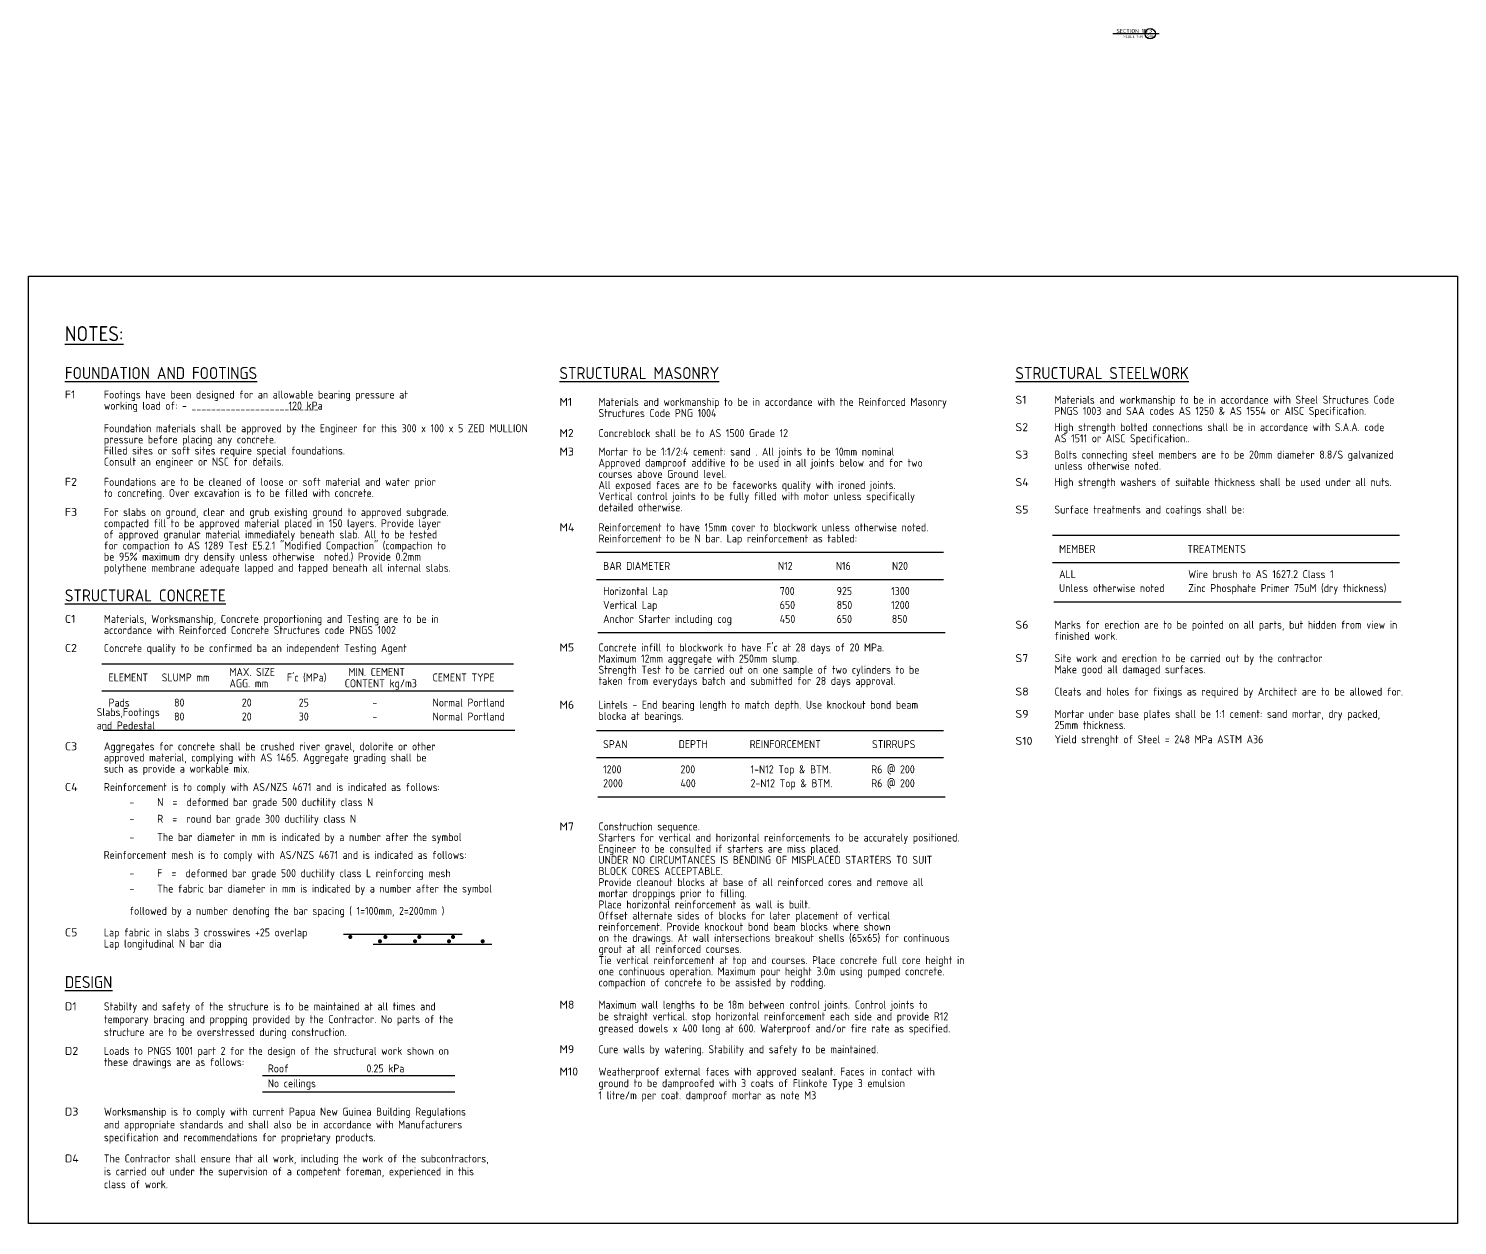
# Model space of a CAD drawing. Header units: millimetres. Extents: x -427046 to -302732, y -48485 to 25407.
# Drawn here: x -342964 to -302732, y -48485 to -14787 of the extents above; entities that cross this region are included whole.
import ezdxf

# ---------------------------------------------------------------- set-up
doc = ezdxf.new("R2010")
doc.units = ezdxf.units.MM
doc.header["$LTSCALE"] = 200
doc.header["$MEASUREMENT"] = 0
for name, color, linetype in [('1201S Gen-Not$0$SHES2TX-NOT---', 2, 'Continuous'), ('1201S Gen-Not$0$SHES7TX-NOT---', 7, 'Continuous'), ('1201S pln footng GFL$0$D00S4TX0020---', 4, 'Continuous'), ('1201S pln footng GFL$0$D00S7TX0020---', 7, 'Continuous'), ('A-DIM', 1, 'Continuous'), ('A-TXT', 2, 'Continuous')]:
    doc.layers.add(name, color=color, linetype=linetype)
doc.styles.add('1201S Gen-Not$0$0640_2 X Struct Note$0$CISO', font='isocp.shx')
doc.styles.add('1201S Gen-Not$0$0640_2 X Struct Note$0$ISO', font='isocp.shx')
doc.styles.add('1201S pln footng', font='isocp.shx')
doc.styles.add('ST-ISOCP', font='isocp.shx')

# ---------------------------------------------------------------- blocks, each defined once
blk = doc.blocks.new('DIMBLK-1')
for p, q in [((-1, 0), (1, 0)), ((0, 0), (0, 1)), ((0, 0), (0, -1))]:
    blk.add_line(p, q)
at = {"const_width": 0.15, "flags": 128}
blk.add_lwpolyline([(0.5, 0.5), (-0.5, -0.5)], dxfattribs=at)

msp = doc.modelspace()

# ---------------------------------------------------------------- linework, layer by layer
at = {"color": 5}
msp.add_line((-311126.7, -14933.4), (-312433, -14933.4), dxfattribs=at)
at = {"color": 4}
for p, q in [((-334099.1, -40282.2), (-330759.5, -40282.2)), ((-333263.6, -40566.6), (-329924, -40566.6))]:
    msp.add_line(p, q, dxfattribs=at)
msp.add_lwpolyline([(-342964.4, -21757), (-302732, -21757), (-302732, -48433.8), (-342964.4, -48433.8)], close=True)
at = {"color": 2, "const_width": 56.5}
for points in [[(-333877.7, -40364.1, -1), (-333935.9, -40364.1, -1)], [(-333042.3, -40484.7, 1), (-333100.4, -40484.7, 1)], [(-332889.2, -40364.1, -1), (-332947.3, -40364.1, -1)], [(-332053.7, -40484.7, 1), (-332111.8, -40484.7, 1)], [(-331933.9, -40364.1, -1), (-331992.1, -40364.1, -1)], [(-331098.4, -40484.7, 1), (-331156.6, -40484.7, 1)], [(-330984.3, -40364.1, -1), (-331042.4, -40364.1, -1)], [(-330148.8, -40484.7, 1), (-330206.9, -40484.7, 1)]]:
    msp.add_lwpolyline(points, format="xyb", close=True, dxfattribs=at)
at = {"color": 5}
msp.add_circle((-311381.3, -14933.4), 146.3, dxfattribs=at)
at = {"layer": '1201S Gen-Not$0$SHES7TX-NOT---'}
for p, q in [((-314138.1, -29054.2), (-304362.7, -29054.2)), ((-326975.8, -29530.9), (-317200.4, -29530.9)), ((-314138.1, -29819.5), (-304362.7, -29819.5)), ((-326975.8, -30296.2), (-317200.4, -30296.2)), ((-314095.8, -30925.6), (-304320.4, -30925.6)), ((-326933.5, -31794.5), (-317158.1, -31794.5)), ((-340902, -32671), (-329313.5, -32671)), ((-340902, -33436.3), (-329313.5, -33436.3)), ((-340859.8, -34541.9), (-329271.3, -34541.9)), ((-326975.8, -34549.6), (-317200.4, -34549.6)), ((-326975.8, -35314.9), (-317200.4, -35314.9)), ((-326933.5, -36421), (-317158.1, -36421)), ((-336375.7, -44267.8), (-330958.5, -44267.8)), ((-336375.7, -44728), (-330958.5, -44728))]:
    msp.add_line(p, q, dxfattribs=at)

# ---------------------------------------------------------------- block references
at = {"layer": 'A-DIM'}
msp.add_blockref('DIMBLK-1', (-342881.5, -48484.3), dxfattribs=at)
msp.add_blockref('DIMBLK-1', (-342881.5, -48484.3), dxfattribs=at)
msp.add_blockref('DIMBLK-1', (-342881.5, -48484.3), dxfattribs=at)
msp.add_blockref('DIMBLK-1', (-342881.5, -48484.3), dxfattribs=at)
msp.add_blockref('DIMBLK-1', (-342881.5, -48484.3), dxfattribs=at)
msp.add_blockref('DIMBLK-1', (-342881.5, -48484.3), dxfattribs=at)
msp.add_blockref('DIMBLK-1', (-342881.5, -48484.3), dxfattribs=at)
msp.add_blockref('DIMBLK-1', (-342881.5, -48484.3), dxfattribs=at)
msp.add_blockref('DIMBLK-1', (-342881.5, -48484.3), dxfattribs=at)
msp.add_blockref('DIMBLK-1', (-342881.5, -48484.3), dxfattribs=at)

# ---------------------------------------------------------------- texts
at = {"layer": '1201S Gen-Not$0$SHES2TX-NOT---', "style": '1201S Gen-Not$0$0640_2 X Struct Note$0$ISO'}
for s, height, p in [('%%UNOTES:', 422.39, (-341941.7, -23587.8)), ('%%UFOUNDATION AND FOOTINGS', 337.91, (-341941.7, -24654.7)), ('%%USTRUCTURAL MASONRY', 337.91, (-328015.5, -24654.7)), ('%%USTRUCTURAL STEELWORK', 337.91, (-315177.8, -24654.7)), ('%%USTRUCTURAL CONCRETE', 337.91, (-341941.7, -30915.9)), ('%%UDESIGN', 337.91, (-341941.7, -41802.4))]:
    msp.add_text(s, height=height, dxfattribs=at).set_placement(p)
at = {"layer": '1201S Gen-Not$0$SHES2TX-NOT---', "style": '1201S Gen-Not$0$0640_2 X Struct Note$0$ISO', "width": 1.2}
for s, p in [('F1', (-341941.7, -25203.9)), ('M1', (-328015.5, -25411.1)), ('S1', (-315177.8, -25349.5)), ('M2', (-328015.5, -26289.6)), ('S2', (-315177.8, -26122.5)), ('M3', (-328015.5, -26809.8)), ('S3', (-315177.8, -26895.5)), ('F2', (-341941.7, -27661.7)), ('S4', (-315177.8, -27668.5)), ('F3', (-341941.7, -28512.8)), ('S5', (-315177.8, -28441.5)), ('M4', (-328015.5, -28941.5)), ('C1', (-341941.7, -31520.3)), ('S6', (-315177.8, -31684.1)), ('C2', (-341941.7, -32340.1)), ('M5', (-328015.5, -32323.8)), ('S7', (-315177.6, -32625.3)), ('S8', (-315177.5, -33566.6)), ('M6', (-328015.5, -33936.8)), ('S9', (-315177.2, -34194.2)), ('C3', (-341941.7, -35107.8)), ('S10', (-315177.2, -34955)), ('C4', (-341941.7, -36253.9)), ('M7', (-328015.5, -37363)), ('C5', (-341941.7, -40346.3)), ('D1', (-341941.7, -42429.8)), ('M8', (-328015.5, -42382.7)), ('M9', (-328015.5, -43637.6)), ('D2', (-341941.7, -43683.4)), ('M10', (-328015.5, -44265.1)), ('D3', (-341941.7, -45393.2)), ('D4', (-341941.7, -46713.5))]:
    msp.add_text(s, height=225.27, dxfattribs=at).set_placement(p)
at = {"layer": '1201S Gen-Not$0$SHES7TX-NOT---'}
for s, height, style, p in [('working load of: - __________________________', 225.273, '1201S Gen-Not$0$0640_2 X Struct Note$0$CISO', (-340843.4, -25517.6)), ('Footings have been designed for an allowable bearing pressure at', 225.273, '1201S Gen-Not$0$0640_2 X Struct Note$0$CISO', (-340843.4, -25203.9)), ('120 kPa', 225.27, '1201S Gen-Not$0$0640_2 X Struct Note$0$CISO', (-335645.6, -25515.4)), ('Materials and workmanship to be in accordance with the Reinforced Masonry', 225.273, '1201S Gen-Not$0$0640_2 X Struct Note$0$CISO', (-326917.3, -25411.2)), ('Materials and workmanship to be in accordance with Steel Structures Code', 225.273, '1201S Gen-Not$0$0640_2 X Struct Note$0$CISO', (-314079.5, -25349.5)), ('Structures Code PNG 1004', 225.273, '1201S Gen-Not$0$0640_2 X Struct Note$0$CISO', (-326917.3, -25725)), ('PNGS 1003 and SAA codes AS 1250 & AS 1554 or AISC Specification.', 225.273, '1201S Gen-Not$0$0640_2 X Struct Note$0$CISO', (-314079.5, -25663.3)), ('Foundation materials shall be approved by the Engineer for this 300 x 100 x 5 ZED MULLION ', 225.273, '1201S Gen-Not$0$0640_2 X Struct Note$0$CISO', (-340843.4, -26153.7)), ('Concreblock shall be to AS 1500 Grade 12', 225.273, '1201S Gen-Not$0$0640_2 X Struct Note$0$CISO', (-326917.3, -26290.4)), ('High strength bolted connections shall be in accordance with S.A.A. code', 225.273, '1201S Gen-Not$0$0640_2 X Struct Note$0$CISO', (-314079.5, -26122.5)), ('pressure before placing any concrete.', 225.273, '1201S Gen-Not$0$0640_2 X Struct Note$0$CISO', (-340843.4, -26467.5)), ('AS 1511 or AISC Specification..', 225.273, '1201S Gen-Not$0$0640_2 X Struct Note$0$CISO', (-314079.5, -26436.3)), ('Filled sites or soft sites require special foundations.', 225.273, '1201S Gen-Not$0$0640_2 X Struct Note$0$CISO', (-340843.4, -26781.3)), ('Consult an engineer or NSC for details.', 225.273, '1201S Gen-Not$0$0640_2 X Struct Note$0$CISO', (-340843.4, -27095)), ('Approved damproof additive to be used in all joints below and for two', 225.273, '1201S Gen-Not$0$0640_2 X Struct Note$0$CISO', (-326917.3, -27124.4)), ('Mortar to be 1:1/2:4 cement: sand . All joints to be 10mm nominal', 225.273, '1201S Gen-Not$0$0640_2 X Struct Note$0$CISO', (-326917.3, -26810.6)), ('Bolts connecting steel members are to be 20mm diameter 8.8/S galvanized', 225.273, '1201S Gen-Not$0$0640_2 X Struct Note$0$CISO', (-314079.5, -26895.5)), ('courses above Ground level.', 225.273, '1201S Gen-Not$0$0640_2 X Struct Note$0$CISO', (-326917.3, -27438.1)), ('unless otherwise noted.', 225.273, '1201S Gen-Not$0$0640_2 X Struct Note$0$CISO', (-314079.5, -27209.3)), ('to concreting. Over excavation is to be filled with concrete.', 225.273, '1201S Gen-Not$0$0640_2 X Struct Note$0$CISO', (-340843.4, -27976)), ('Foundations are to be cleaned of loose or soft material and water prior ', 225.273, '1201S Gen-Not$0$0640_2 X Struct Note$0$CISO', (-340843.4, -27662.2)), ('All exposed faces are to be faceworks quality with ironed joints.', 225.273, '1201S Gen-Not$0$0640_2 X Struct Note$0$CISO', (-326917.3, -27751.9)), ('High strength washers of suitable thickness shall be used under all nuts.', 225.273, '1201S Gen-Not$0$0640_2 X Struct Note$0$CISO', (-314079.5, -27668.5)), ('Vertical control joints to be fully filled with motor unless specifically', 225.273, '1201S Gen-Not$0$0640_2 X Struct Note$0$CISO', (-326917.3, -28065.7)), ('detailed otherwise.', 225.273, '1201S Gen-Not$0$0640_2 X Struct Note$0$CISO', (-326917.3, -28379.5)), ('For slabs on ground, clear and grub existing ground to approved subgrade.', 225.273, '1201S Gen-Not$0$0640_2 X Struct Note$0$CISO', (-340843.4, -28513.5)), ('Surface treatments and coatings shall be:', 225.273, '1201S Gen-Not$0$0640_2 X Struct Note$0$CISO', (-314079.5, -28441.5)), ('compacted fill to be approved material placed in 150 layers. Provide layer', 225.273, '1201S Gen-Not$0$0640_2 X Struct Note$0$CISO', (-340843.4, -28827.3)), ('of approved granular material immediately beneath slab. All to be tested', 225.273, '1201S Gen-Not$0$0640_2 X Struct Note$0$CISO', (-340843.4, -29141.1)), ('Reinforcement to have 15mm cover to blockwork unless otherwise noted.', 225.273, '1201S Gen-Not$0$0640_2 X Struct Note$0$CISO', (-326917.3, -28942.5)), ('for compaction to AS 1289 Test E5.2.1 "Modified Compaction" (compaction to ', 225.273, '1201S Gen-Not$0$0640_2 X Struct Note$0$CISO', (-340843.4, -29454.9)), ('Reinforcement to be N bar. Lap reinforcement as tabled:', 225.273, '1201S Gen-Not$0$0640_2 X Struct Note$0$CISO', (-326917.3, -29256.2)), ('MEMBER', 225.27, '1201S Gen-Not$0$0640_2 X Struct Note$0$CISO', (-313948.8, -29552.3)), ('TREATMENTS', 225.27, '1201S Gen-Not$0$0640_2 X Struct Note$0$CISO', (-310336.6, -29552.3)), ('be 95%%% maximum dry density unless otherwise  noted.) Provide 0.2mm', 225.273, '1201S Gen-Not$0$0640_2 X Struct Note$0$CISO', (-340843.4, -29768.7)), ('polythene membrane adequate lapped and tapped beneath all internal slabs.', 225.273, '1201S Gen-Not$0$0640_2 X Struct Note$0$CISO', (-340843.4, -30082.4)), ('BAR DIAMETER', 225.273, '1201S Gen-Not$0$0640_2 X Struct Note$0$CISO', (-326786.5, -30029)), ('N12', 225.27, '1201S Gen-Not$0$0640_2 X Struct Note$0$CISO', (-321863.8, -30029)), ('N16', 225.27, '1201S Gen-Not$0$0640_2 X Struct Note$0$CISO', (-320235.1, -30029)), ('N20', 225.27, '1201S Gen-Not$0$0640_2 X Struct Note$0$CISO', (-318652.5, -30029)), ('ALL', 225.27, '1201S Gen-Not$0$0640_2 X Struct Note$0$ISO', (-313948.8, -30260.8)), ('Wire brush to AS 1627.2 Class 1', 225.273, '1201S Gen-Not$0$0640_2 X Struct Note$0$ISO', (-310312.4, -30260.2)), ('Horizontal Lap', 225.273, '1201S Gen-Not$0$0640_2 X Struct Note$0$ISO', (-326786.5, -30737.5)), ('700', 225.27, '1201S Gen-Not$0$0640_2 X Struct Note$0$ISO', (-321813.6, -30736.9)), ('925', 225.27, '1201S Gen-Not$0$0640_2 X Struct Note$0$ISO', (-320210.9, -30736.9)), ('1300', 225.27, '1201S Gen-Not$0$0640_2 X Struct Note$0$ISO', (-318675.4, -30736.9)), ('Unless otherwise noted', 225.273, '1201S Gen-Not$0$0640_2 X Struct Note$0$ISO', (-313948.8, -30653)), ('Zinc Phosphate Primer 75uM (dry thickness)', 225.273, '1201S Gen-Not$0$0640_2 X Struct Note$0$ISO', (-310312.3, -30653)), ('Vertical Lap', 225.273, '1201S Gen-Not$0$0640_2 X Struct Note$0$ISO', (-326786.5, -31129.7)), ('650', 225.27, '1201S Gen-Not$0$0640_2 X Struct Note$0$ISO', (-321813.4, -31129.7)), ('850', 225.27, '1201S Gen-Not$0$0640_2 X Struct Note$0$ISO', (-320210.7, -31129.7)), ('1200', 225.27, '1201S Gen-Not$0$0640_2 X Struct Note$0$ISO', (-318675.3, -31129.7)), ('Materials, Worksmanship, Concrete proportioning and Testing are to be in', 225.273, '1201S Gen-Not$0$0640_2 X Struct Note$0$CISO', (-340843.4, -31521.4)), ('Anchor Starter including cog', 225.273, '1201S Gen-Not$0$0640_2 X Struct Note$0$ISO', (-326786.5, -31521.9)), ('450', 225.27, '1201S Gen-Not$0$0640_2 X Struct Note$0$ISO', (-321813.4, -31521.9)), ('650', 225.27, '1201S Gen-Not$0$0640_2 X Struct Note$0$ISO', (-320210.7, -31521.9)), ('850', 225.27, '1201S Gen-Not$0$0640_2 X Struct Note$0$ISO', (-318658.8, -31521.9)), ('accordance with Reinforced Concrete Structures code PNGS 1002', 225.273, '1201S Gen-Not$0$0640_2 X Struct Note$0$CISO', (-340843.4, -31835.2)), ('Marks for erection are to be pointed on all parts, but hidden from view in', 225.273, '1201S Gen-Not$0$0640_2 X Struct Note$0$CISO', (-314076.4, -31685.2)), ('finished work.', 225.273, '1201S Gen-Not$0$0640_2 X Struct Note$0$CISO', (-314076.2, -31999)), ('Concrete quality to be confirmed ba an independent Testing Agent', 225.273, '1201S Gen-Not$0$0640_2 X Struct Note$0$CISO', (-340843.4, -32341.4)), ("Concrete infill to blockwork to have F'c at 28 days of 20 MPa.", 225.273, '1201S Gen-Not$0$0640_2 X Struct Note$0$CISO', (-326917.3, -32324.5)), ('Maximum 12mm aggregate with 250mm slump.', 225.273, '1201S Gen-Not$0$0640_2 X Struct Note$0$CISO', (-326917.3, -32638.3)), ('Site work and erection to be carried out by the contractor', 225.273, '1201S Gen-Not$0$0640_2 X Struct Note$0$CISO', (-314075.9, -32626.5)), ('ELEMENT', 225.27, '1201S Gen-Not$0$0640_2 X Struct Note$0$CISO', (-340712.7, -33169.1)), ('SLUMP mm', 225.27, '1201S Gen-Not$0$0640_2 X Struct Note$0$CISO', (-339214.9, -33169.1)), ('MAX. SIZE ', 225.27, '1201S Gen-Not$0$0640_2 X Struct Note$0$CISO', (-337308.6, -33015.3)), ("F'c (MPa)", 225.27, '1201S Gen-Not$0$0640_2 X Struct Note$0$CISO', (-335689, -33169.1)), ('MIN. CEMENT', 225.273, '1201S Gen-Not$0$0640_2 X Struct Note$0$CISO', (-333957.8, -33015.3)), ('CEMENT TYPE', 225.273, '1201S Gen-Not$0$0640_2 X Struct Note$0$CISO', (-331588.2, -33169.1)), ('Strength Test to be carried out on one sample of two cylinders to be', 225.273, '1201S Gen-Not$0$0640_2 X Struct Note$0$CISO', (-326917.3, -32952.1)), ('Make good all damaged surfaces.', 225.273, '1201S Gen-Not$0$0640_2 X Struct Note$0$CISO', (-314075.8, -32940.3)), ('AGG. mm', 225.27, '1201S Gen-Not$0$0640_2 X Struct Note$0$CISO', (-337308.6, -33334.7)), ('CONTENT kg/m3', 225.273, '1201S Gen-Not$0$0640_2 X Struct Note$0$CISO', (-334063, -33334.7)), ('taken from everydays batch and submitted for 28 days approval.', 225.273, '1201S Gen-Not$0$0640_2 X Struct Note$0$CISO', (-326917.3, -33265.9)), ('Cleats and holes for fixings as required by Architect are to be allowed for.', 225.273, '1201S Gen-Not$0$0640_2 X Struct Note$0$CISO', (-314075.5, -33567.9)), ('Pads', 225.27, '1201S Gen-Not$0$0640_2 X Struct Note$0$ISO', (-340712.7, -33877.6)), ('80', 225.27, '1201S Gen-Not$0$0640_2 X Struct Note$0$ISO', (-338866.4, -33877)), ('20', 225.27, '1201S Gen-Not$0$0640_2 X Struct Note$0$ISO', (-336960.2, -33877)), ('25', 225.27, '1201S Gen-Not$0$0640_2 X Struct Note$0$ISO', (-335357.4, -33877)), ('-', 225.3, '1201S Gen-Not$0$0640_2 X Struct Note$0$ISO', (-333281.8, -33877)), ('Normal Portland', 225.273, '1201S Gen-Not$0$0640_2 X Struct Note$0$ISO', (-331588.2, -33877)), ('Lintels - End bearing length to match depth. Use knockout bond beam ', 225.273, '1201S Gen-Not$0$0640_2 X Struct Note$0$CISO', (-326917.3, -33937.4)), ('80', 225.27, '1201S Gen-Not$0$0640_2 X Struct Note$0$ISO', (-338866.3, -34269.8)), ('20', 225.27, '1201S Gen-Not$0$0640_2 X Struct Note$0$ISO', (-336960, -34269.8)), ('30', 225.27, '1201S Gen-Not$0$0640_2 X Struct Note$0$ISO', (-335357.3, -34269.8)), ('-', 225.3, '1201S Gen-Not$0$0640_2 X Struct Note$0$ISO', (-333281.7, -34269.8)), ('Normal Portland', 225.273, '1201S Gen-Not$0$0640_2 X Struct Note$0$ISO', (-331588, -34269.8)), ('blocka at bearings.', 225.273, '1201S Gen-Not$0$0640_2 X Struct Note$0$CISO', (-326917.3, -34251.2)), ('Mortar under base plates shall be 1:1 cement: sand mortar, dry packed,', 225.273, '1201S Gen-Not$0$0640_2 X Struct Note$0$CISO', (-314075.2, -34195.5)), ('25mm thickness.', 225.273, '1201S Gen-Not$0$0640_2 X Struct Note$0$CISO', (-314075, -34509.2)), ('Aggregates for concrete shall be crushed river gravel, dolorite or other', 225.273, '1201S Gen-Not$0$0640_2 X Struct Note$0$CISO', (-340843.4, -35109.3)), ('SPAN', 225.27, '1201S Gen-Not$0$0640_2 X Struct Note$0$CISO', (-326786.5, -35047.7)), ('DEPTH', 225.27, '1201S Gen-Not$0$0640_2 X Struct Note$0$CISO', (-324659.2, -35047.7)), ('REINFORCEMENT', 225.273, '1201S Gen-Not$0$0640_2 X Struct Note$0$CISO', (-322659.9, -35047.7)), ('STIRRUPS', 225.27, '1201S Gen-Not$0$0640_2 X Struct Note$0$CISO', (-319215.4, -35047.7)), ('Yield strenght of Steel = 248 MPa ASTM A36', 225.273, '1201S Gen-Not$0$0640_2 X Struct Note$0$CISO', (-314075.2, -34910.2)), ('approved material, complying with AS 1465. Aggregate grading shall be', 225.273, '1201S Gen-Not$0$0640_2 X Struct Note$0$CISO', (-340843.4, -35423.1)), ('such as provide a workable mix.', 225.273, '1201S Gen-Not$0$0640_2 X Struct Note$0$CISO', (-340843.4, -35736.9)), ('1200', 225.27, '1201S Gen-Not$0$0640_2 X Struct Note$0$ISO', (-326786.5, -35756.2)), ('200', 225.27, '1201S Gen-Not$0$0640_2 X Struct Note$0$ISO', (-324609, -35755.6)), ('1-N12 Top & BTM.', 225.273, '1201S Gen-Not$0$0640_2 X Struct Note$0$ISO', (-322635.6, -35755.6)), ('R6 @ 200', 225.27, '1201S Gen-Not$0$0640_2 X Struct Note$0$ISO', (-319238.4, -35755.6)), ('Reinforcement is to comply with AS/NZS 4671 and is indicated as follows:', 225.273, '1201S Gen-Not$0$0640_2 X Struct Note$0$CISO', (-340843.4, -36255.2)), ('2000', 225.27, '1201S Gen-Not$0$0640_2 X Struct Note$0$ISO', (-326786.5, -36148.4)), ('400', 225.27, '1201S Gen-Not$0$0640_2 X Struct Note$0$ISO', (-324608.8, -36148.4)), ('2-N12 Top & BTM.', 225.273, '1201S Gen-Not$0$0640_2 X Struct Note$0$ISO', (-322635.5, -36148.4)), ('R6 @ 200', 225.27, '1201S Gen-Not$0$0640_2 X Struct Note$0$ISO', (-319238.2, -36148.4)), ('-     N  =  deformed bar grade 500 ductility class N', 225.273, '1201S Gen-Not$0$0640_2 X Struct Note$0$CISO', (-340124.8, -36678.2)), ('-     R  =  round bar grade 300 ductility class N', 225.273, '1201S Gen-Not$0$0640_2 X Struct Note$0$CISO', (-340124.8, -37149.1)), ('Construction sequence.', 225.273, '1201S Gen-Not$0$0640_2 X Struct Note$0$CISO', (-326917.3, -37363)), ('-     The bar diameter in mm is indicated by a number after the symbol', 225.273, '1201S Gen-Not$0$0640_2 X Struct Note$0$CISO', (-340124.8, -37663.4)), ('Starters for vertical and horizontal reinforcements to be accurately positioned. ', 225.273, '1201S Gen-Not$0$0640_2 X Struct Note$0$CISO', (-326917.3, -37676.8)), ('Engineer to be consulted if starters are miss placed.', 225.273, '1201S Gen-Not$0$0640_2 X Struct Note$0$CISO', (-326917.3, -37990.6)), ('Reinforcement mesh is to comply with AS/NZS 4671 and is indicated as follows:', 225.273, '1201S Gen-Not$0$0640_2 X Struct Note$0$CISO', (-340849.4, -38167.3)), ('UNDER NO CIRCUMTANCES IS BENDING OF MISPLACED STARTERS TO SUIT', 225.273, '1201S Gen-Not$0$0640_2 X Struct Note$0$CISO', (-326917.3, -38304.3)), ('-     F  =  deformed bar grade 500 ductility class L reinforcing mesh', 225.273, '1201S Gen-Not$0$0640_2 X Struct Note$0$CISO', (-340124.8, -38681.5)), ('BLOCK CORES ACCEPTABLE.', 225.273, '1201S Gen-Not$0$0640_2 X Struct Note$0$CISO', (-326917.3, -38618.1)), ('-     The fabric bar diameter in mm is indicated by a number after the symbol', 225.273, '1201S Gen-Not$0$0640_2 X Struct Note$0$CISO', (-340124.8, -39113.4)), ('mortar droppings prior to filling.', 225.273, '1201S Gen-Not$0$0640_2 X Struct Note$0$CISO', (-326917.3, -39245.7)), ('Provide cleanout blocks at base of all reinforced cores and remove all', 225.273, '1201S Gen-Not$0$0640_2 X Struct Note$0$CISO', (-326917.3, -38931.9)), ('Place horizontal reinforcement as wall is built.', 225.273, '1201S Gen-Not$0$0640_2 X Struct Note$0$CISO', (-326917.3, -39559.5)), ('followed by a number denoting the bar spacing ( 1=100mm, 2=200mm )', 225.273, '1201S Gen-Not$0$0640_2 X Struct Note$0$CISO', (-340124.8, -39740.9)), ('Offset alternate sides of blocks for later placement of vertical', 225.273, '1201S Gen-Not$0$0640_2 X Struct Note$0$CISO', (-326917.3, -39873.3)), ('Lap fabric in slabs 3 crosswires +25 overlap', 225.273, '1201S Gen-Not$0$0640_2 X Struct Note$0$CISO', (-340843.4, -40348.8)), ('reinforcement. Provide knockout bond beam blocks where shown', 225.273, '1201S Gen-Not$0$0640_2 X Struct Note$0$CISO', (-326917.3, -40187)), ('Lap longitudinal N bar dia', 225.273, '1201S Gen-Not$0$0640_2 X Struct Note$0$CISO', (-340843.4, -40662.6)), ('on the drawings. At wall intersections breakout shells (65x65) for continuous', 225.273, '1201S Gen-Not$0$0640_2 X Struct Note$0$CISO', (-326917.3, -40500.8)), ('grout at all reinforced courses.', 225.273, '1201S Gen-Not$0$0640_2 X Struct Note$0$CISO', (-326917.3, -40814.6)), ('Tie vertical reinforcement at top and courses. Place concrete full core height in', 225.273, '1201S Gen-Not$0$0640_2 X Struct Note$0$CISO', (-326917.3, -41128.4)), ('one continuous operation. Maximum pour height 3.0m using pumped concrete.', 225.273, '1201S Gen-Not$0$0640_2 X Struct Note$0$CISO', (-326917.3, -41442.2)), ('compaction of concrete to be assisted by rodding.', 225.273, '1201S Gen-Not$0$0640_2 X Struct Note$0$CISO', (-326917.3, -41756)), ('Stabilty and safety of the structure is to be maintained at all times and', 225.273, '1201S Gen-Not$0$0640_2 X Struct Note$0$CISO', (-340843.4, -42429.8)), ('Maximum wall lengths to be 18m between control joints. Control joints to', 225.273, '1201S Gen-Not$0$0640_2 X Struct Note$0$CISO', (-326917.3, -42383.5)), ('temporary bracing and propping provided by the Contractor. No parts of the ', 225.273, '1201S Gen-Not$0$0640_2 X Struct Note$0$CISO', (-340843.4, -42792.3)), ('be straight vertical. stop horizontal reinforcement each side and provide R12', 225.273, '1201S Gen-Not$0$0640_2 X Struct Note$0$CISO', (-326917.3, -42710.5)), ('structure are to be overstressed during construction.', 225.273, '1201S Gen-Not$0$0640_2 X Struct Note$0$CISO', (-340843.4, -43154.8)), ('greased dowels x 400 long at 600. Waterproof and/or fire rate as specified.', 225.273, '1201S Gen-Not$0$0640_2 X Struct Note$0$CISO', (-326917.3, -43050.8)), ('Cure walls by watering. Stability and safety to be maintained.', 225.273, '1201S Gen-Not$0$0640_2 X Struct Note$0$CISO', (-326917.3, -43638.7)), ('these drawings are as follows:', 225.273, '1201S Gen-Not$0$0640_2 X Struct Note$0$CISO', (-340843.4, -43997.5)), ('Loads to PNGS 1001 part 2 for the design of the structural work shown on', 225.273, '1201S Gen-Not$0$0640_2 X Struct Note$0$CISO', (-340843.4, -43683.7)), ('Roof', 225.27, '1201S Gen-Not$0$0640_2 X Struct Note$0$ISO', (-336228.6, -44177.6)), ('0.25 kPa', 225.27, '1201S Gen-Not$0$0640_2 X Struct Note$0$ISO', (-333450.4, -44177.1)), ('Weatherproof external faces with approved sealant. Faces in contact with', 225.273, '1201S Gen-Not$0$0640_2 X Struct Note$0$CISO', (-326917.3, -44266.2)), ('No ceilings', 225.273, '1201S Gen-Not$0$0640_2 X Struct Note$0$ISO', (-336228.6, -44596.7)), ('ground to be damproofed with 3 coats of Flinkote Type 3 emulsion', 225.273, '1201S Gen-Not$0$0640_2 X Struct Note$0$CISO', (-326917.3, -44593.2)), ('1 litre/m per coat. damproof mortar as note M3', 225.273, '1201S Gen-Not$0$0640_2 X Struct Note$0$CISO', (-326917.3, -44933.5)), ('Worksmanship is to comply with current Papua New Guinea Building Regulations', 225.273, '1201S Gen-Not$0$0640_2 X Struct Note$0$CISO', (-340843.4, -45393.2)), ('and appropriate standards and shall also be in accordance with Manufacturers', 225.273, '1201S Gen-Not$0$0640_2 X Struct Note$0$CISO', (-340843.4, -45755.7)), ('specification and recommendations for proprietary products.', 225.273, '1201S Gen-Not$0$0640_2 X Struct Note$0$CISO', (-340843.4, -46118.2)), ('The Contractor shall ensure that all work, including the work of the subcontractors,', 225.273, '1201S Gen-Not$0$0640_2 X Struct Note$0$CISO', (-340843.4, -46713.5)), ('is carried out under the supervision of a competent foreman, experienced in this', 225.273, '1201S Gen-Not$0$0640_2 X Struct Note$0$CISO', (-340843.4, -47076)), ('class of work.', 225.273, '1201S Gen-Not$0$0640_2 X Struct Note$0$CISO', (-340843.4, -47438.5))]:
    msp.add_text(s, height=height, dxfattribs=dict(at, style=style)).set_placement(p)
at = {"layer": '1201S Gen-Not$0$SHES7TX-NOT---', "insert": (-341046.1, -33920.7), "char_height": 225.273, "width": 3761.408, "attachment_point": 1, "style": '1201S Gen-Not$0$0640_2 X Struct Note$0$ISO'}
msp.add_mtext('Slabs,Footings \\Pand Pedestal ', dxfattribs=at)
at = {"layer": '1201S pln footng GFL$0$D00S4TX0020---', "style": '1201S pln footng'}
msp.add_text('3', height=112.5, dxfattribs=at).set_placement((-311420.8, -14902.4, 27723.5))
at = {"layer": '1201S pln footng GFL$0$D00S4TX0020---', "insert": (-312333.5, -14798.8, 27723.5), "char_height": 112.5, "width": 1063.384, "attachment_point": 1, "style": '1201S pln footng'}
msp.add_mtext('SECTION 1B', dxfattribs=at)
at = {"layer": '1201S pln footng GFL$0$D00S7TX0020---', "color": 2, "style": '1201S pln footng'}
msp.add_text('S06', height=78.75, dxfattribs=at).set_placement((-311463.4, -15041, 27723.5))
at = {"layer": 'A-TXT', "style": 'ST-ISOCP'}
msp.add_text('SCALE 1:30', height=75, dxfattribs=at).set_placement((-312137.9, -15048.3, 27723.5))

doc.saveas('drawing.dxf')
